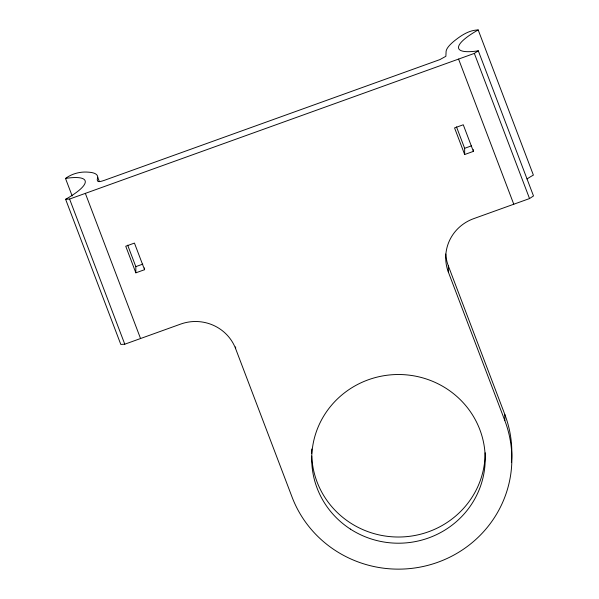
<?xml version="1.0" encoding="UTF-8"?>
<svg xmlns="http://www.w3.org/2000/svg" width="599" height="599" viewBox="0 0 599 599"><rect width="100%" height="100%" fill="white"/><g stroke="black" fill="none" stroke-linecap="round" stroke-linejoin="round"><path stroke-width="0.9" d="M72.157 195.925L65.501 178.442C72.135 173.545 80.536 171.396 88.727 172.19A71.296 15.641 -20.8 0 1 97.727 177.289L99.389 181.662M235.624 348.663A42.776 41.593 -0.3 0 0 180.666 324.089L124.787 344.2L120.811 344.432L65.613 199.28L69.581 199.048L474.341 53.408L478.294 50.795L533.499 195.94L529.538 198.561L473.652 218.665A42.776 41.593 -0.3 0 0 448.366 272.111L504.83 420.588A113.406 110.276 -0.3 0 1 437.794 562.281A113.406 110.276 -0.3 0 1 292.087 497.14L235.624 348.663L235.617 346.888M65.613 199.28L67.298 198.329A58.028 12.729 -20.8 0 0 67.103 178.195L65.501 178.442M526.985 178.951A58.028 12.729 -20.8 0 1 531.785 176.001L533.387 175.103L478.189 29.95L476.587 30.856A58.028 12.729 -20.8 0 0 476.609 51.05L478.294 50.795M144.554 267.925L144.561 269.7L135.853 272.83L135.823 266.63L142.794 264.122M473.375 149.608L473.382 151.382L464.674 154.52L464.644 148.312L471.608 145.804M478.189 29.95C469.399 30.085 461.664 35.124 454.985 40.403A71.296 15.641 -20.8 0 0 446.075 51.948L445.881 56.291L439.883 59.6L103.979 180.464C100.939 181.34 95.511 183.766 97.727 177.289M474.341 53.408L529.538 198.561M458.572 59.084L513.777 204.229M473.382 151.382L463.267 124.772L454.559 127.909L464.674 154.52M456.483 126.853L464.644 148.312M445.761 254.028A42.776 41.593 -0.3 0 0 448.337 265.919L504.8 414.396A113.406 110.276 -0.3 0 1 511.389 462.428M144.561 269.7L134.446 243.089L125.738 246.219L135.853 272.83M127.662 245.163L135.823 266.63M85.35 193.372L140.548 338.525M69.581 199.048L124.787 344.2M504.8 414.396L504.83 420.588M448.337 265.919L448.366 272.111M485.175 452.807A86.75 84.354 -0.3 0 1 400.08 537.004A86.75 84.354 -0.3 0 1 311.75 456.071M311.682 453.421A86.75 84.354 -0.3 0 1 311.765 449.003M350.318 529.044A86.75 84.354 -0.3 0 0 485.025 464.292A86.75 84.354 -0.3 0 0 360.036 383.248A86.75 84.354 -0.3 0 0 350.318 529.044"/></g></svg>
